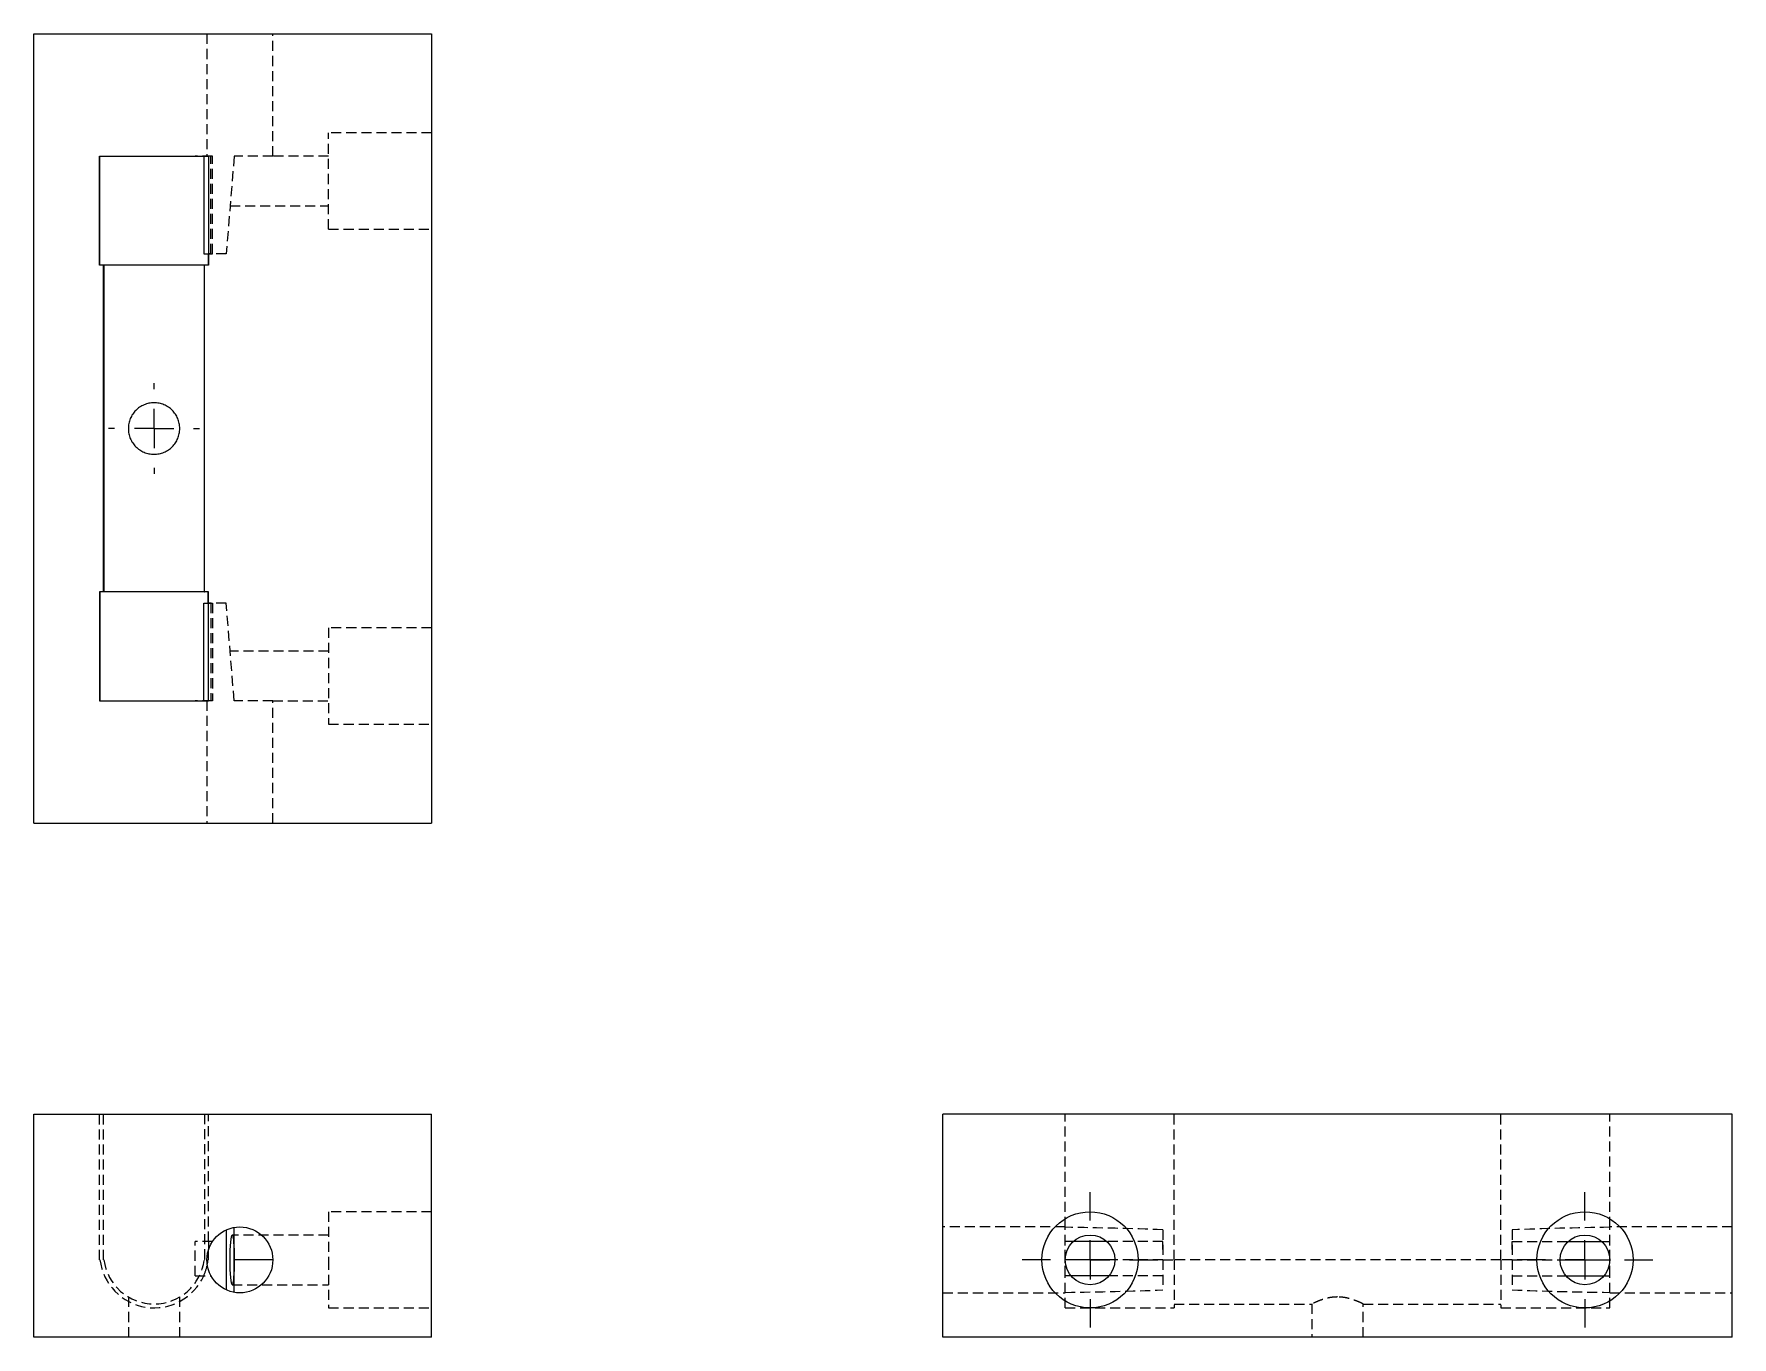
# Model space of a CAD drawing. Header units: millimetres. Extents: x 58 to 273, y 43 to 208.
import ezdxf

# ---------------------------------------------------------------- set-up
doc = ezdxf.new("R2010")
doc.units = ezdxf.units.MM
doc.linetypes.add('HIDDEN', pattern=[1.905, 1.27, -0.635])
doc.layers.add('10', color=7, linetype='Continuous')

# ---------------------------------------------------------------- blocks, each defined once
blk = doc.blocks.new('SW_CENTERMARKSYMBOL_0')
at = {"layer": '10', "color": 0}
for p, q in [((0, 5), (0, 5.76)), ((0, 0), (0, 2.5)), ((-5, 0), (-5.76, 0)), ((0, 0), (-2.5, 0)), ((0, 0), (0, -2.5)), ((0, 0), (2.5, 0)), ((5, 0), (5.76, 0)), ((0, -5), (0, -5.76))]:
    blk.add_line(p, q, dxfattribs=at)
blk = doc.blocks.new('SW_CENTERMARKSYMBOL_1')
at = {"layer": '10', "color": 0}
for p, q in [((0, 5), (0, 8.59)), ((0, 0), (0, 2.5)), ((-5, 0), (-8.59, 0)), ((0, 0), (-2.5, 0)), ((0, 0), (0, -2.5)), ((0, 0), (2.5, 0)), ((5, 0), (8.59, 0)), ((0, -5), (0, -8.59))]:
    blk.add_line(p, q, dxfattribs=at)
blk = doc.blocks.new('SW_CENTERMARKSYMBOL_2')
at = {"layer": '10', "color": 0}
for p, q in [((0, 5), (0, 8.59)), ((0, 0), (0, 2.5)), ((-5, 0), (-8.59, 0)), ((0, 0), (-2.5, 0)), ((0, 0), (0, -2.5)), ((0, 0), (2.5, 0)), ((5, 0), (8.59, 0)), ((0, -5), (0, -8.59))]:
    blk.add_line(p, q, dxfattribs=at)

msp = doc.modelspace()

# ---------------------------------------------------------------- linework, layer by layer
at = {"color": 7, "linetype": 'Continuous', "lineweight": 25}
for p, q in [((57.81, 108), (57.81, 208)), ((57.81, 208), (108.19, 208)), ((108.19, 208), (108.19, 108)), ((66.13, 192.51), (79.93, 192.51)), ((66.13, 178.71), (66.13, 192.51)), ((66.17, 178.71), (66.17, 192.51)), ((79.32, 192.51), (79.32, 180.12)), ((79.93, 192.51), (79.93, 178.71)), ((66.61, 178.71), (66.13, 178.71)), ((66.61, 137.29), (66.61, 178.71)), ((66.67, 178.71), (66.61, 178.71)), ((66.67, 178.71), (66.67, 137.29)), ((79.39, 178.71), (66.67, 178.71)), ((79.39, 178.71), (79.39, 137.29)), ((79.39, 178.71), (79.44, 178.71)), ((79.93, 178.71), (79.44, 178.71)), ((79.44, 137.29), (79.44, 178.71)), ((79.88, 180.12), (79.88, 178.71)), ((79.93, 180.12), (79.88, 180.12)), ((66.61, 137.29), (66.13, 137.29)), ((66.13, 137.29), (66.13, 123.49)), ((66.17, 137.29), (66.17, 123.49)), ((66.67, 137.29), (66.61, 137.29)), ((79.39, 137.29), (66.67, 137.29)), ((79.32, 123.49), (79.32, 135.88)), ((79.39, 137.29), (79.44, 137.29)), ((79.93, 137.29), (79.44, 137.29)), ((79.88, 135.88), (79.88, 137.29)), ((79.93, 135.88), (79.88, 135.88)), ((79.93, 123.49), (79.93, 137.29)), ((66.13, 123.49), (79.93, 123.49)), ((57.81, 108), (108.19, 108)), ((57.81, 42.87), (57.81, 71.13)), ((57.81, 71.13), (108.19, 71.13)), ((108.19, 42.87), (108.19, 71.13)), ((173, 42.87), (173, 71.13)), ((273, 71.13), (173, 71.13)), ((273, 42.87), (273, 71.13)), ((82.16, 56.46), (82.16, 48.85)), ((83.19, 52.65), (83.19, 56.78)), ((79.93, 52.65), (79.93, 53.98)), ((193.76, 54.99), (189.53, 54.99)), ((252.24, 54.99), (256.47, 54.99)), ((79.93, 52.65), (79.88, 52.65)), ((88.08, 52.65), (83.19, 52.65)), ((88.08, 52.65), (83.19, 52.65)), ((83.19, 48.53), (83.19, 52.65)), ((194.79, 52.65), (188.49, 52.65)), ((251.21, 52.65), (257.51, 52.65)), ((194.07, 50.64), (189.21, 50.64)), ((251.93, 50.64), (256.79, 50.64)), ((108.19, 42.87), (57.81, 42.87)), ((273, 42.87), (173, 42.87))]:
    msp.add_line(p, q, dxfattribs=at)
at = {"color": 7, "linetype": 'HIDDEN', "lineweight": 18}
for p, q in [((79.71, 208), (79.71, 192.52)), ((88.08, 192.51), (88.08, 208)), ((95.15, 183.27), (95.15, 195.45)), ((108.19, 195.45), (95.15, 195.45)), ((80.43, 192.52), (78.24, 192.52)), ((78.24, 192.52), (78.24, 192.51)), ((80.23, 180.12), (80.23, 192.52)), ((80.43, 180.13), (80.43, 192.52)), ((83.19, 192.51), (82.16, 180.12)), ((88.08, 192.51), (83.19, 192.51)), ((95.15, 192.51), (88.08, 192.51)), ((82.66, 186.21), (95.15, 186.21)), ((95.15, 183.27), (108.19, 183.27)), ((79.93, 180.13), (80.43, 180.13)), ((79.93, 135.87), (80.43, 135.87)), ((80.23, 135.88), (80.23, 123.48)), ((80.43, 135.87), (80.43, 123.48)), ((83.19, 123.49), (82.16, 135.88)), ((95.15, 132.73), (95.15, 120.55)), ((108.19, 132.73), (95.15, 132.73)), ((95.15, 129.79), (82.66, 129.79)), ((78.24, 123.48), (78.24, 123.49)), ((80.43, 123.48), (78.24, 123.48)), ((79.71, 123.48), (79.71, 108)), ((88.08, 123.49), (83.19, 123.49)), ((88.08, 108), (88.08, 123.49)), ((88.08, 123.49), (95.15, 123.49)), ((95.15, 120.55), (108.19, 120.55)), ((66.13, 52.65), (66.13, 71.13)), ((66.61, 52.65), (66.61, 71.13)), ((79.44, 71.13), (79.44, 52.65)), ((79.93, 54.99), (79.93, 71.13)), ((188.49, 56.84), (188.49, 71.13)), ((202.29, 52.65), (202.29, 71.13)), ((243.71, 52.65), (243.71, 71.13)), ((257.51, 56.84), (257.51, 71.13)), ((95.15, 58.74), (95.15, 52.65)), ((108.19, 58.74), (95.15, 58.74)), ((188.49, 56.84), (173, 56.84)), ((188.49, 52.65), (188.49, 56.84)), ((200.88, 56.46), (200.88, 48.85)), ((245.12, 56.46), (245.12, 48.85)), ((257.51, 52.65), (257.51, 56.84)), ((273, 56.84), (257.51, 56.84)), ((80.43, 54.99), (78.24, 54.99)), ((78.24, 50.64), (78.24, 54.99)), ((78.24, 50.64), (78.24, 54.99)), ((79.93, 54.99), (79.93, 53.98)), ((95.15, 55.8), (82.93, 55.8)), ((189.53, 54.99), (188.48, 54.99)), ((188.48, 50.64), (188.48, 54.99)), ((200.87, 54.99), (193.76, 54.99)), ((200.87, 53.98), (200.87, 54.99)), ((200.87, 53.98), (200.88, 53.98)), ((245.13, 53.98), (245.12, 53.98)), ((245.13, 54.99), (252.24, 54.99)), ((245.13, 53.98), (245.13, 54.99)), ((256.47, 54.99), (257.52, 54.99)), ((257.52, 50.64), (257.52, 54.99)), ((66.13, 52.65), (66.17, 52.65)), ((66.67, 52.65), (66.61, 52.65)), ((79.39, 52.65), (79.44, 52.65)), ((95.15, 52.65), (95.15, 46.57)), ((188.49, 48.47), (188.49, 52.65)), ((200.88, 52.65), (194.79, 52.65)), ((200.88, 52.65), (202.29, 52.65)), ((202.29, 52.65), (202.29, 46.57)), ((243.71, 52.65), (202.29, 52.65)), ((245.12, 52.65), (243.71, 52.65)), ((243.71, 52.65), (243.71, 46.57)), ((245.12, 52.65), (251.21, 52.65)), ((257.51, 48.47), (257.51, 52.65)), ((78.24, 50.64), (80.23, 50.64)), ((82.93, 49.5), (95.15, 49.5)), ((189.21, 50.64), (188.48, 50.64)), ((200.88, 50.64), (194.07, 50.64)), ((245.12, 50.64), (251.93, 50.64)), ((256.79, 50.64), (257.52, 50.64)), ((69.77, 47.95), (69.77, 42.87)), ((76.29, 42.87), (76.29, 47.95)), ((173, 48.47), (188.49, 48.47)), ((188.49, 46.57), (188.49, 48.47)), ((257.51, 46.57), (257.51, 48.47)), ((257.51, 48.47), (273, 48.47)), ((95.15, 46.57), (108.19, 46.57)), ((188.49, 46.57), (202.29, 46.57)), ((202.29, 47.05), (219.75, 47.05)), ((219.74, 47.06), (219.74, 42.87)), ((226.25, 47.05), (243.71, 47.05)), ((226.26, 42.87), (226.26, 47.06)), ((243.71, 46.57), (257.51, 46.57))]:
    msp.add_line(p, q, dxfattribs=at)
at = {"color": 7, "linetype": 'Continuous', "lineweight": 25, "flags": 128}
for points in [[(79.32, 180.12), (79.43, 180.12), (79.52, 180.12), (79.6, 180.12), (79.68, 180.12), (79.74, 180.12), (79.8, 180.12), (79.85, 180.12), (79.88, 180.12)], [(79.32, 135.88), (79.43, 135.88), (79.52, 135.88), (79.6, 135.88), (79.68, 135.88), (79.74, 135.88), (79.8, 135.88), (79.85, 135.88), (79.88, 135.88)]]:
    msp.add_lwpolyline(points, dxfattribs=at)
at = {"color": 7, "linetype": 'HIDDEN', "lineweight": 18, "flags": 128}
for points in [[(82.16, 180.12), (81.78, 180.12), (81.42, 180.12), (81.09, 180.12), (80.79, 180.12), (80.52, 180.12), (80.28, 180.12), (80.09, 180.12), (79.93, 180.12)], [(82.16, 135.88), (81.78, 135.88), (81.42, 135.88), (81.09, 135.88), (80.79, 135.88), (80.52, 135.88), (80.28, 135.88), (80.09, 135.88), (79.93, 135.88)]]:
    msp.add_lwpolyline(points, dxfattribs=at)
at = {"color": 7, "linetype": 'Continuous', "lineweight": 25}
for centre, radius in [((191.64, 52.65), 6.09), ((254.36, 52.65), 6.09), ((83.9, 52.65), 4.18), ((191.64, 52.65), 3.15), ((254.36, 52.65), 3.15)]:
    msp.add_circle(centre, radius, dxfattribs=at)
at = {"color": 7, "linetype": 'HIDDEN', "lineweight": 18}
for radius, start, end in [(6.9, 186.7831, 335.8298), (6.41, 187.3031, 352.6969), (6.9, 335.8298, 347.5357)]:
    msp.add_arc((73.03, 53.47), radius, start, end, dxfattribs=at)
at = {"color": 7, "linetype": 'Continuous', "lineweight": 25}
msp.add_arc((73.03, 53.47), 6.9, 347.5357, 353.2169, dxfattribs=at)
at = {"color": 7, "linetype": 'HIDDEN', "lineweight": 18}
for centre, start_param, end_param in [((180.01, 52.65), 1.142211, 1.401153), ((265.99, 52.65), 1.74044, 1.999382), ((180.01, 52.65), 4.882033, 5.140974), ((265.99, 52.65), 4.283804, 4.542745)]:
    msp.add_ellipse(centre, major_axis=(50.22, 0), ratio=0.083333, start_param=start_param, end_param=end_param, dxfattribs=at)
at = {"color": 7, "linetype": 'Continuous', "lineweight": 25}
msp.add_ellipse((82.93, 52.65), major_axis=(0, 3.15), ratio=0.083333, dxfattribs=at)
msp.add_open_spline([(76.29, 158), (76.29, 157.78), (76.27, 157.57), (76.18, 157.14), (76.12, 156.94), (75.95, 156.54), (75.85, 156.36), (75.62, 156.01), (75.48, 155.84), (75.19, 155.55), (75.02, 155.41), (74.67, 155.18), (74.49, 155.08), (74.1, 154.91), (73.89, 154.85), (73.47, 154.76), (73.25, 154.74), (72.82, 154.74), (72.6, 154.76), (72.17, 154.85), (71.97, 154.91), (71.57, 155.07), (71.39, 155.17), (71.03, 155.41), (70.87, 155.55), (70.57, 155.84), (70.44, 156), (70.2, 156.35), (70.1, 156.54), (69.94, 156.93), (69.88, 157.13), (69.79, 157.56), (69.77, 157.78), (69.77, 158.22), (69.79, 158.43), (69.87, 158.85), (69.94, 159.06), (70.1, 159.45), (70.2, 159.64), (70.44, 159.99), (70.57, 160.15), (70.86, 160.45), (71.03, 160.59), (71.38, 160.82), (71.56, 160.92), (71.96, 161.09), (72.17, 161.15), (72.59, 161.24), (72.8, 161.26), (73.24, 161.26), (73.46, 161.24), (73.88, 161.15), (74.09, 161.09), (74.48, 160.93), (74.67, 160.82), (75.02, 160.59), (75.19, 160.45), (75.48, 160.16), (75.61, 160), (75.85, 159.64), (75.95, 159.46), (76.12, 159.07), (76.18, 158.86), (76.27, 158.44), (76.29, 158.22), (76.29, 158)], degree=3, knots=[0, 0, 0, 0, 0.03125, 0.03125, 0.0625, 0.0625, 0.09375, 0.09375, 0.125, 0.125, 0.15625, 0.15625, 0.1875, 0.1875, 0.21875, 0.21875, 0.25, 0.25, 0.28125, 0.28125, 0.3125, 0.3125, 0.34375, 0.34375, 0.375, 0.375, 0.40625, 0.40625, 0.4375, 0.4375, 0.46875, 0.46875, 0.5, 0.5, 0.53125, 0.53125, 0.5625, 0.5625, 0.59375, 0.59375, 0.625, 0.625, 0.65625, 0.65625, 0.6875, 0.6875, 0.71875, 0.71875, 0.75, 0.75, 0.78125, 0.78125, 0.8125, 0.8125, 0.84375, 0.84375, 0.875, 0.875, 0.90625, 0.90625, 0.9375, 0.9375, 0.96875, 0.96875, 1, 1, 1, 1], dxfattribs=at)
at = {"color": 7, "linetype": 'HIDDEN', "lineweight": 18}
for points, knots in [([(223, 47.95), (222.83, 47.94), (222.49, 47.93), (221.84, 47.84), (221.07, 47.63), (220.44, 47.39), (220.06, 47.21), (219.86, 47.11), (219.75, 47.06), (219.75, 47.06), (219.75, 47.06)], [0, 0, 0, 0, 0.0961939, 0.1954832, 0.3895323, 0.6002041, 0.7114262, 0.8263704, 0.9293103, 1, 1, 1, 1]), ([(226.25, 47.06), (226.25, 47.06), (226.27, 47.05), (226.09, 47.14), (225.6, 47.37), (224.95, 47.62), (224.3, 47.8), (223.7, 47.92), (223.25, 47.94), (223, 47.95)], [0, 0, 0, 0, 0.0358816, 0.2259773, 0.4187699, 0.630323, 0.7416749, 0.8567946, 1, 1, 1, 1])]:
    msp.add_open_spline(points, degree=3, knots=knots, dxfattribs=at)

# ---------------------------------------------------------------- block references
at = {"layer": '10'}
for name, p in [('SW_CENTERMARKSYMBOL_0', (73.03, 158)), ('SW_CENTERMARKSYMBOL_1', (191.64, 52.65)), ('SW_CENTERMARKSYMBOL_2', (254.36, 52.65))]:
    msp.add_blockref(name, p, dxfattribs=at)

doc.saveas('drawing.dxf')
